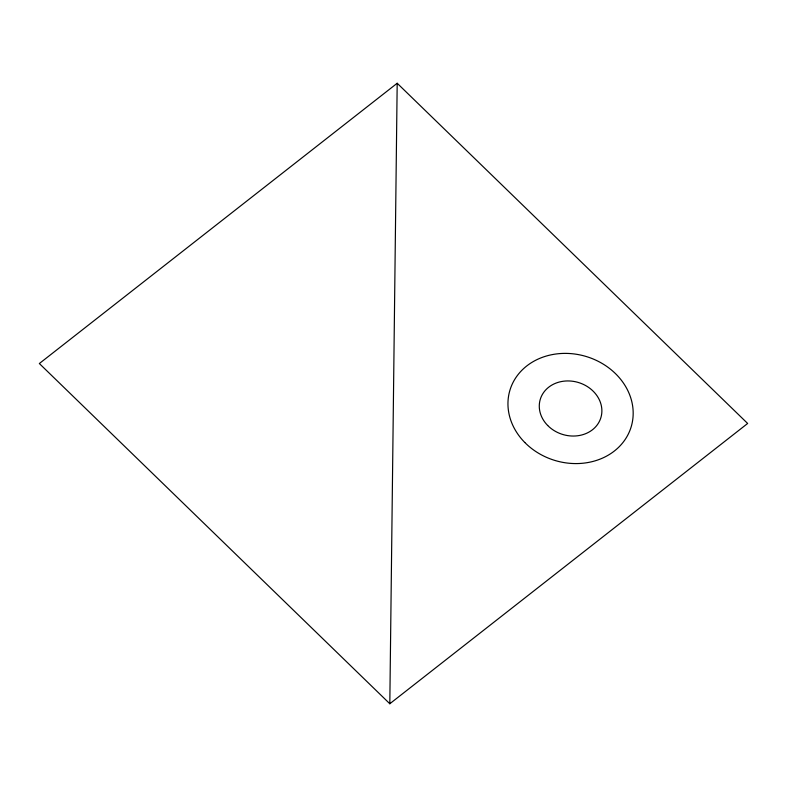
<?xml version="1.0" encoding="UTF-8"?>
<svg xmlns="http://www.w3.org/2000/svg" width="787" height="787" viewBox="0 0 787 787"><rect width="100%" height="100%" fill="white"/><g stroke="black" fill="none" stroke-linecap="round" stroke-linejoin="round"><path stroke-width="1.18" d="M389.811 703.745L397.189 83.255L39.35 363.535L389.811 703.745L747.65 423.465L397.189 83.255M547.693 425.492A31.657 27.142 16.9 0 0 600.52 418.753A31.657 27.142 16.9 0 0 563.512 381.213A31.657 27.142 16.9 0 0 547.693 425.492M524.811 442.501A63.324 54.273 16.9 0 0 630.456 429.013A63.324 54.273 16.9 0 0 556.448 353.934A63.324 54.273 16.9 0 0 524.811 442.501"/></g></svg>
